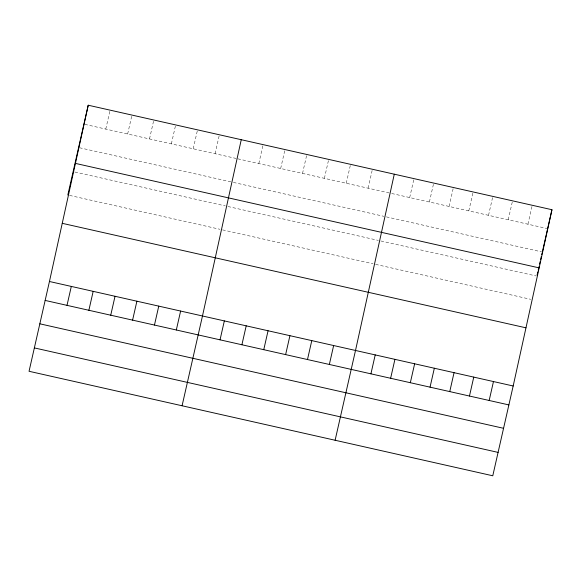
<?xml version="1.0" encoding="UTF-8"?>
<svg xmlns="http://www.w3.org/2000/svg" width="581" height="581" viewBox="0 0 581 581"><rect width="100%" height="100%" fill="white"/><g stroke="black" fill="none" stroke-linecap="round" stroke-linejoin="round"><path stroke-width="0.44" stroke-dasharray="2.9 2.18" d="M105.778 129.076L110.085 110.15M127.646 134.008L131.945 115.074M149.506 138.932L153.805 119.998M171.366 143.856L175.665 124.922M193.226 148.78L197.525 129.853M215.086 153.711L219.393 134.777M258.814 163.559L263.113 144.633M280.674 168.49L284.973 149.557M302.534 173.414L306.833 154.481M324.394 178.338L328.701 159.412M346.261 183.269L350.561 164.336M368.122 188.193L372.421 169.26M409.692 197.562L413.992 178.628M429.395 201.999L433.702 183.073M449.106 206.444L453.405 187.51M468.816 210.881L473.116 191.955M488.527 215.326L492.826 196.393M508.23 219.763L512.536 200.837M527.94 224.208L532.24 205.275M84.797 124.349L236.075 158.439M237.825 158.831L389.11 192.921M391.696 193.502L546.794 228.456M79.481 147.734L230.766 181.824M233.388 182.412L383.794 216.306M386.38 216.887L541.477 251.834M74.884 172.02L225.29 205.914M227.912 206.502L378.318 240.396M380.911 240.977L536.009 275.931M69.567 195.405L219.981 229.292M222.603 229.887L373.009 263.781M375.595 264.362L530.693 299.309"/><path stroke-width="0.87" d="M49.45 281.495L88.225 105.219L551.95 209.719L513.176 385.995L492.775 475.781L29.05 371.281L49.45 281.495L513.176 385.995M241.253 139.701L202.478 315.977L182.078 405.77M394.281 174.191L355.507 350.466L335.114 440.253M67.824 195.005L88.225 105.219M67.011 305.352L71.31 286.426M88.871 310.283L93.171 291.35M110.731 315.207L115.031 296.274M132.591 320.131L136.898 301.205M154.459 325.062L158.758 306.129M176.319 329.986L180.618 311.053M220.039 339.834L224.339 320.908M241.899 344.765L246.206 325.832M263.759 349.689L268.066 330.756M285.627 354.613L289.926 335.687M307.487 359.545L311.786 340.611M329.347 364.469L333.647 345.535M370.918 373.837L375.217 354.904M390.628 378.275L394.927 359.349M410.331 382.719L414.638 363.786M430.042 387.157L434.341 368.231M449.752 391.601L454.051 372.668M469.463 396.039L473.762 377.113M489.166 400.483L493.472 381.55M537.062 275.263L537.839 271.821M538.231 270.1L539.015 266.657M539.596 264.079L540.185 261.494M540.577 259.772L541.361 256.33M541.753 254.609L542.138 252.888M542.334 252.031L547.462 229.48M547.651 228.645L551.95 209.719M75.428 163.392L539.153 267.885M62.247 223.322L525.972 327.822M45.151 300.428L508.876 404.921M39.835 323.813L503.567 428.306M34.359 347.903L498.091 452.396"/></g></svg>
